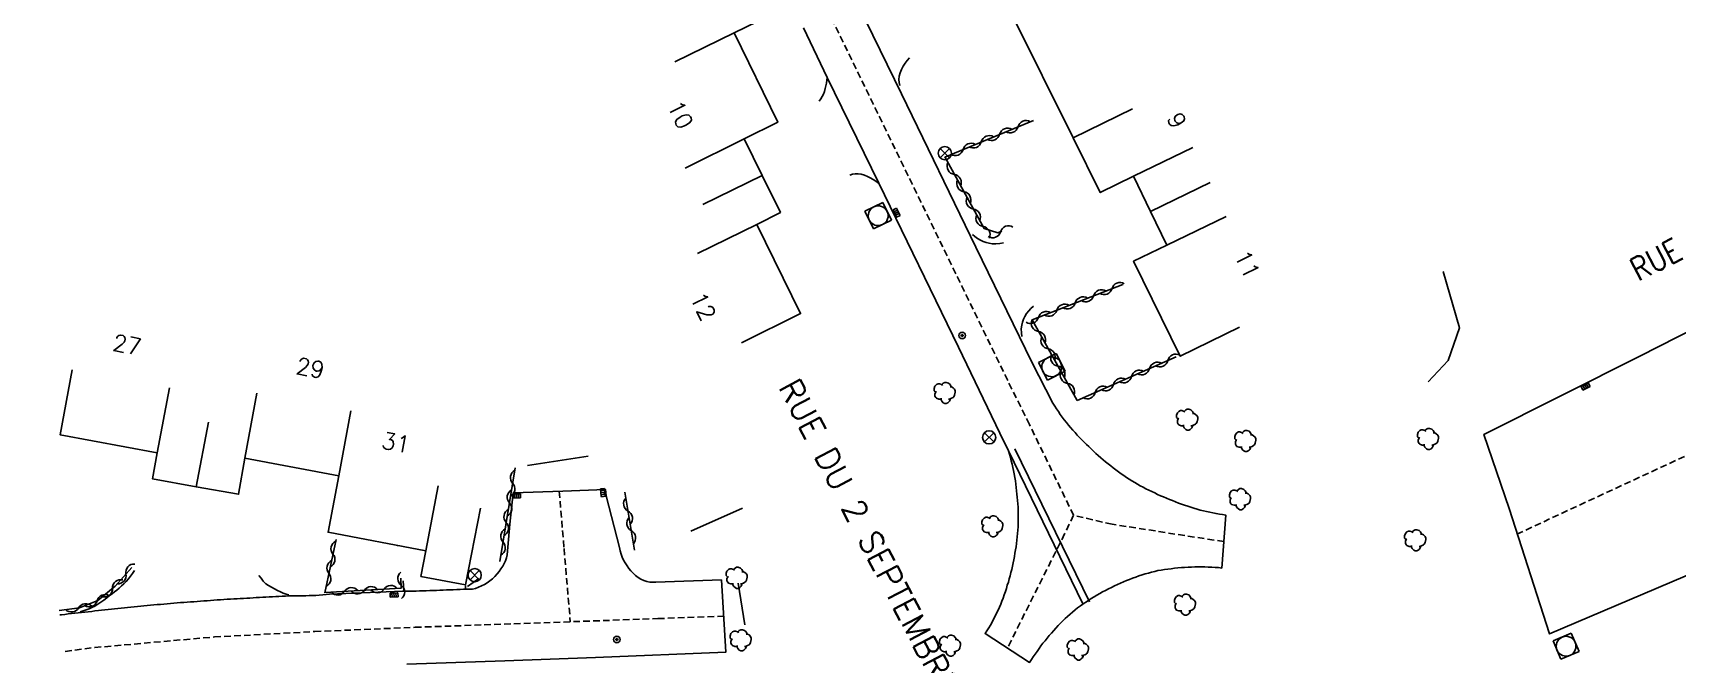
# Model space of a CAD drawing. Header units: millimetres. Extents: x 85015 to 85679, y 139485 to 139989.
# Drawn here: x 85455.8 to 85580.4, y 139659.8 to 139707.6 of the extents above; entities that cross this region are included whole.
import ezdxf
from ezdxf.enums import TextEntityAlignment as Align

# ---------------------------------------------------------------- set-up
doc = ezdxf.new("R2010")
doc.units = ezdxf.units.MM
doc.linetypes.add('DASHED', pattern=[0.75, 0.5, -0.25])
doc.layers.get('0').update_dxf_attribs({"linetype": 'CONTINUOUS'})
for name, color, linetype in [('w0001', 6, 'DASHED'), ('w0003', 5, 'CONTINUOUS'), ('w0008', 7, 'CONTINUOUS'), ('w0017', 7, 'CONTINUOUS'), ('w0100', 7, 'CONTINUOUS'), ('w0103', 1, 'CONTINUOUS'), ('w0300', 7, 'CONTINUOUS'), ('w0310', 3, 'CONTINUOUS'), ('w0312', 3, 'CONTINUOUS'), ('w0315', 3, 'CONTINUOUS'), ('w0400', 7, 'CONTINUOUS'), ('w0420', 7, 'CONTINUOUS'), ('w0469', 7, 'CONTINUOUS'), ('w0856', 7, 'CONTINUOUS'), ('w0989', 7, 'CONTINUOUS'), ('w0991', 7, 'CONTINUOUS'), ('w1102', 7, 'CONTINUOUS'), ('w1336', 3, 'CONTINUOUS')]:
    doc.layers.add(name, color=color, linetype=linetype)
doc.styles.get("Standard").update_dxf_attribs({"font": 'romans.shx', "width": 0.85})

# ---------------------------------------------------------------- blocks, each defined once
blk = doc.blocks.new('T856')
for p, q in [((-0.125, 0), (0.125, 0)), ((0, 0.125), (0, -0.125))]:
    blk.add_line(p, q)
blk.add_ellipse((0, 0), major_axis=(-0.177, 0.177), ratio=1, start_param=3.9269908, end_param=10.2101761)
blk = doc.blocks.new('T420')
for p, q in [((0.75, 0.75), (-0.75, 0.75)), ((-0.75, 0.75), (-0.75, -0.75)), ((0.75, 0.75), (0.75, -0.75)), ((0.75, -0.75), (-0.75, -0.75))]:
    blk.add_line(p, q)
blk.add_ellipse((0, 0), major_axis=(-0.53, 0.53), ratio=1, start_param=3.926991, end_param=10.210176)
blk = doc.blocks.new('T300')
for p, q in [((-0.8, 0.51), (-0.86, 0.34)), ((-0.86, 0.34), (-0.86, 0.17)), ((-0.86, 0.17), (-0.74, 0.06)), ((-0.69, 0.63), (-0.8, 0.51)), ((-0.8, -0.06), (-0.74, 0.06)), ((-0.74, 0.06), (-0.69, 0.11)), ((-0.57, 0.69), (-0.69, 0.63)), ((-0.46, 0.69), (-0.57, 0.69)), ((-0.29, 0.63), (-0.46, 0.69)), ((-0.29, 0.63), (-0.17, 0.74)), ((-0.23, 0.57), (-0.29, 0.63)), ((-0.17, 0.74), (-0.06, 0.8)), ((-0.06, 0.8), (0.06, 0.8)), ((0.06, 0.8), (0.23, 0.74)), ((0.23, 0.74), (0.34, 0.63)), ((0.34, 0.63), (0.4, 0.51)), ((0.46, 0.46), (0.34, 0.46)), ((0.4, 0.51), (0.4, 0.46)), ((0.57, 0.4), (0.46, 0.46)), ((0.57, 0.4), (0.69, 0.29)), ((0.69, 0.29), (0.74, 0.17)), ((0.74, 0.06), (0.69, -0.17)), ((0.74, 0.17), (0.74, 0.06)), ((-0.8, -0.17), (-0.8, -0.06)), ((-0.8, -0.23), (-0.8, -0.17)), ((-0.74, -0.34), (-0.8, -0.23)), ((-0.69, -0.4), (-0.74, -0.34)), ((-0.51, -0.46), (-0.69, -0.4)), ((-0.4, -0.46), (-0.51, -0.46)), ((-0.4, -0.46), (-0.34, -0.46)), ((-0.34, -0.46), (-0.34, -0.4)), ((-0.34, -0.51), (-0.34, -0.46)), ((-0.29, -0.63), (-0.34, -0.51)), ((-0.17, -0.74), (-0.29, -0.63)), ((-0.06, -0.8), (-0.17, -0.74)), ((0.06, -0.8), (-0.06, -0.8)), ((0.17, -0.74), (0.06, -0.8)), ((0.23, -0.69), (0.17, -0.74)), ((0.29, -0.46), (0.23, -0.46)), ((0.29, -0.63), (0.23, -0.69)), ((0.46, -0.4), (0.29, -0.46)), ((0.34, -0.51), (0.29, -0.63)), ((0.34, -0.51), (0.34, -0.46)), ((0.57, -0.34), (0.46, -0.4)), ((0.63, -0.29), (0.57, -0.34)), ((0.69, -0.17), (0.63, -0.29))]:
    blk.add_line(p, q)
blk = doc.blocks.new('T400')
for p, q in [((-0.15, 0.3), (0.15, 0.3)), ((-0.15, -0.25), (-0.15, 0.3)), ((-0.15, 0.15), (0.15, 0.15)), ((-0.15, 0), (0.15, 0)), ((0.15, 0.3), (0.15, -0.25)), ((-0.15, -0.15), (0.15, -0.15)), ((-0.15, -0.25), (-0.15, -0.3)), ((-0.15, -0.3), (0.15, -0.3)), ((0.15, -0.3), (0.15, -0.25))]:
    blk.add_line(p, q)
blk = doc.blocks.new('T469')
at = {"color": 0, "linetype": 'Continuous', "flags": 128}
for points in [[(-0.35, 0.35), (0.35, -0.35)], [(-0.35, -0.35), (0.35, 0.35)]]:
    blk.add_lwpolyline(points, dxfattribs=at)
at = {"color": 0, "linetype": 'Continuous'}
blk.add_circle((0, 0), 0.5, dxfattribs=at)
blk = doc.blocks.new('t310o')
at = {"color": 0, "linetype": 'Continuous'}
for centre, start, end in [((-0.5, 0.38), 216.8699, 323.1304), ((0.5, -0.37), 36.8699, 143.1303)]:
    blk.add_arc(centre, 0.625, start, end, dxfattribs=at)

msp = doc.modelspace()

# ---------------------------------------------------------------- linework, layer by layer
at = {"layer": 'w0001'}
for points in [[(85534.67, 139671.09), (85531.33, 139677.96), (85529.68, 139681.29), (85496.21, 139750.04), (85494, 139754.75), (85491.28, 139760.27), (85486.27, 139770.45), (85474.67, 139794.19), (85465.13, 139813.76), (85447.55, 139849.82), (85438.8, 139867.71), (85437.82, 139868.67), (85435.4, 139867.77), (85433.67, 139866.84), (85417.27, 139858.03), (85407.11, 139852.69), (85391.96, 139846.69)], [(85568.23, 139669.66), (85584.05, 139676.99), (85592.53, 139681.38), (85601.87, 139679.98), (85637.45, 139699.39), (85641.89, 139702.2), (85647.03, 139705.55)], [(85495.71, 139672.92), (85496.08, 139668.58), (85496.55, 139663.03)], [(85546.05, 139669.1), (85537.58, 139670.41), (85534.67, 139671.09), (85533.99, 139669.68), (85529.68, 139661.09)], [(85458.29, 139660.78), (85460.53, 139661.08), (85469.59, 139661.88), (85477.19, 139662.29), (85484.79, 139662.61), (85503.19, 139663.27), (85508.15, 139663.46)]]:
    msp.add_lwpolyline(points, dxfattribs=at)
at = {"layer": 'w0003'}
for points in [[(85529.75, 139675.96), (85535.38, 139664.39)], [(85530.23, 139676.12), (85535.87, 139664.55)]]:
    msp.add_lwpolyline(points, dxfattribs=at)
at = {"layer": 'w0008'}
for points in [[(85515.15, 139716.29), (85521.63, 139702.99), (85527.26, 139691.39), (85531.51, 139682.69), (85533.1, 139679.58), (85533.24, 139679.36), (85533.37, 139679.15), (85533.52, 139678.94), (85533.66, 139678.73), (85533.81, 139678.52), (85533.96, 139678.32), (85534.12, 139678.12), (85534.28, 139677.92), (85534.44, 139677.73), (85534.61, 139677.54), (85534.78, 139677.35), (85534.95, 139677.16), (85535.12, 139676.98), (85535.29, 139676.81), (85535.47, 139676.63), (85535.64, 139676.46), (85535.82, 139676.29), (85535.99, 139676.12), (85536.17, 139675.95), (85536.35, 139675.78), (85536.53, 139675.62), (85536.72, 139675.45), (85536.91, 139675.29), (85537.09, 139675.14), (85537.28, 139674.98), (85537.48, 139674.83), (85537.67, 139674.68), (85537.87, 139674.53), (85538.06, 139674.38), (85538.27, 139674.24), (85538.47, 139674.1), (85538.67, 139673.96), (85538.88, 139673.83), (85539.09, 139673.7), (85539.3, 139673.57), (85539.51, 139673.45), (85539.72, 139673.33), (85539.94, 139673.21), (85540.15, 139673.1), (85540.37, 139672.99), (85540.59, 139672.88), (85540.81, 139672.78), (85541.03, 139672.67), (85541.25, 139672.57), (85541.47, 139672.48), (85541.7, 139672.38), (85541.92, 139672.29), (85542.15, 139672.2), (85542.38, 139672.11), (85542.61, 139672.02), (85542.84, 139671.94), (85543.07, 139671.86), (85543.31, 139671.78), (85543.54, 139671.7), (85543.78, 139671.63), (85544.02, 139671.56), (85544.26, 139671.49), (85544.5, 139671.43), (85544.74, 139671.37), (85544.98, 139671.32), (85545.22, 139671.27), (85545.46, 139671.22), (85545.71, 139671.18), (85545.95, 139671.14), (85546.2, 139671.1), (85545.89, 139667.1), (85545.64, 139667.13), (85545.38, 139667.14), (85545.13, 139667.16), (85544.87, 139667.17), (85544.62, 139667.18), (85544.36, 139667.18), (85544.1, 139667.18), (85543.85, 139667.18), (85543.59, 139667.17), (85543.34, 139667.16), (85543.08, 139667.15), (85542.83, 139667.13), (85542.57, 139667.11), (85542.32, 139667.08), (85542.07, 139667.05), (85541.81, 139667.02), (85541.56, 139666.98), (85541.31, 139666.94), (85541.06, 139666.9), (85540.82, 139666.84), (85540.57, 139666.79), (85540.33, 139666.72), (85540.09, 139666.65), (85539.85, 139666.58), (85539.62, 139666.5), (85539.38, 139666.42), (85539.14, 139666.33), (85538.91, 139666.24), (85538.68, 139666.15), (85538.45, 139666.05), (85538.22, 139665.95), (85537.99, 139665.85), (85537.76, 139665.74), (85537.54, 139665.63), (85537.31, 139665.52), (85537.09, 139665.41), (85536.87, 139665.29), (85536.65, 139665.17), (85536.44, 139665.04), (85536.22, 139664.92), (85536.01, 139664.79), (85535.8, 139664.65), (85535.59, 139664.52), (85535.38, 139664.37), (85535.18, 139664.23), (85534.97, 139664.08), (85534.78, 139663.93), (85534.59, 139663.77), (85534.4, 139663.61), (85534.21, 139663.44), (85534.03, 139663.27), (85533.85, 139663.09), (85533.67, 139662.92), (85533.5, 139662.74), (85533.33, 139662.55), (85533.16, 139662.36), (85532.99, 139662.18), (85532.83, 139661.98), (85532.67, 139661.79), (85532.51, 139661.6), (85532.35, 139661.4), (85532.2, 139661.2), (85532.05, 139661), (85531.9, 139660.79), (85531.76, 139660.59), (85531.61, 139660.38), (85531.47, 139660.17), (85531.34, 139659.96), (85527.97, 139662.14), (85528.11, 139662.35), (85528.24, 139662.57), (85528.37, 139662.78), (85528.49, 139663), (85528.61, 139663.22), (85528.73, 139663.45), (85528.84, 139663.67), (85528.95, 139663.9), (85529.05, 139664.13), (85529.15, 139664.36), (85529.24, 139664.59), (85529.33, 139664.83), (85529.42, 139665.07), (85529.5, 139665.31), (85529.58, 139665.55), (85529.65, 139665.79), (85529.73, 139666.03), (85529.8, 139666.27), (85529.86, 139666.51), (85529.92, 139666.75), (85529.98, 139666.99), (85530.04, 139667.24), (85530.09, 139667.48), (85530.14, 139667.73), (85530.19, 139667.97), (85530.23, 139668.22), (85530.27, 139668.47), (85530.31, 139668.71), (85530.34, 139668.96), (85530.37, 139669.21), (85530.4, 139669.46), (85530.43, 139669.71), (85530.45, 139669.96), (85530.46, 139670.21), (85530.47, 139670.46), (85530.48, 139670.71), (85530.48, 139670.96), (85530.48, 139671.21), (85530.47, 139671.46), (85530.46, 139671.71), (85530.44, 139671.96), (85530.43, 139672.21), (85530.4, 139672.46), (85530.38, 139672.7), (85530.35, 139672.95), (85530.33, 139673.2), (85530.29, 139673.46), (85530.26, 139673.71), (85530.22, 139673.96), (85530.17, 139674.22), (85530.12, 139674.47), (85530.07, 139674.72), (85530.01, 139674.97), (85529.95, 139675.22), (85529.89, 139675.47), (85529.82, 139675.72), (85529.74, 139675.96), (85529.09, 139677.32), (85525.95, 139683.83), (85519.92, 139696.24), (85516.01, 139704.24), (85514.21, 139707.99)], [(85587.04, 139669.05), (85570.71, 139662.11), (85567.67, 139671.61), (85565.75, 139677.21), (85577.55, 139683.15), (85583.32, 139686.06)], [(85484.16, 139659.82), (85491.6, 139660.08), (85498.45, 139660.32), (85508.32, 139660.72), (85507.99, 139666.2), (85503.04, 139666.03), (85502.8, 139666.02), (85502.57, 139666.04), (85502.34, 139666.08), (85502.11, 139666.16), (85501.9, 139666.26), (85501.68, 139666.39), (85501.49, 139666.54), (85501.31, 139666.71), (85501.14, 139666.88), (85500.99, 139667.07), (85500.85, 139667.27), (85500.71, 139667.48), (85500.58, 139667.7), (85500.47, 139667.92), (85500.39, 139668.16), (85500.32, 139668.4), (85500.27, 139668.65), (85499.27, 139672.56), (85499.21, 139673.05), (85495.98, 139672.91), (85492.21, 139672.79), (85491.97, 139670.41), (85491.78, 139668.11), (85491.72, 139667.88), (85491.63, 139667.65), (85491.54, 139667.44), (85491.43, 139667.23), (85491.3, 139667.03), (85491.16, 139666.83), (85491, 139666.65), (85490.83, 139666.46), (85490.65, 139666.29), (85490.46, 139666.13), (85490.26, 139665.99), (85490.05, 139665.86), (85489.83, 139665.74), (85489.6, 139665.64), (85489.36, 139665.55)], [(85483.85, 139665.34), (85478.31, 139665.13), (85478.05, 139665.1), (85477.8, 139665.07), (85477.54, 139665.05), (85477.28, 139665.03), (85477.02, 139665.02), (85476.76, 139665.01), (85476.51, 139665), (85476.25, 139664.99), (85475.99, 139664.99), (85475.73, 139664.99), (85475.47, 139665), (85475.46, 139665), (85475.21, 139664.99), (85474.97, 139664.98), (85474.73, 139664.96), (85474.48, 139664.95), (85474.24, 139664.94), (85473.99, 139664.93), (85473.75, 139664.91), (85473.5, 139664.9), (85473.26, 139664.89), (85473.02, 139664.88), (85472.77, 139664.86), (85472.53, 139664.85), (85472.28, 139664.83), (85472.04, 139664.82), (85471.8, 139664.8), (85471.55, 139664.79), (85471.31, 139664.77), (85471.06, 139664.76), (85470.82, 139664.74), (85470.57, 139664.73), (85470.31, 139664.71), (85470.06, 139664.69), (85469.81, 139664.68), (85469.55, 139664.66), (85469.3, 139664.64), (85469.05, 139664.62), (85468.79, 139664.61), (85468.54, 139664.59), (85468.29, 139664.57), (85468.03, 139664.55), (85467.78, 139664.53), (85467.53, 139664.51), (85467.28, 139664.49), (85467.02, 139664.48), (85466.77, 139664.46), (85466.52, 139664.44), (85466.26, 139664.42), (85466.01, 139664.39), (85465.76, 139664.37), (85465.5, 139664.35), (85465.25, 139664.33), (85465, 139664.31), (85464.75, 139664.29), (85464.51, 139664.26), (85464.26, 139664.24), (85464.01, 139664.22), (85463.76, 139664.19), (85463.52, 139664.17), (85463.27, 139664.14), (85463.02, 139664.12), (85462.78, 139664.09), (85462.53, 139664.06), (85462.29, 139664.04), (85462.04, 139664.01), (85461.79, 139663.98), (85461.55, 139663.96), (85461.3, 139663.93), (85461.05, 139663.9), (85460.81, 139663.88), (85460.55, 139663.85), (85460.3, 139663.82), (85460.04, 139663.79), (85459.79, 139663.77), (85459.53, 139663.74), (85459.28, 139663.71), (85459.02, 139663.68), (85458.77, 139663.65), (85458.52, 139663.62), (85458.26, 139663.59), (85458.01, 139663.56), (85457.88, 139663.55)], [(85489.36, 139665.55), (85489.15, 139665.51), (85488.93, 139665.51), (85488.71, 139665.51), (85488.46, 139665.49), (85488.2, 139665.48), (85487.95, 139665.47), (85487.69, 139665.46), (85487.43, 139665.45), (85487.18, 139665.44), (85486.92, 139665.43), (85486.67, 139665.42), (85486.41, 139665.41), (85486.16, 139665.4), (85485.9, 139665.39), (85485.64, 139665.38), (85485.39, 139665.38), (85485.13, 139665.37), (85484.88, 139665.36), (85484.62, 139665.36), (85484.37, 139665.35), (85484.11, 139665.35), (85483.85, 139665.34)]]:
    msp.add_lwpolyline(points, dxfattribs=at)
at = {"layer": 'w0017'}
for points in [[(85521.51, 139703.62), (85521.46, 139703.85), (85521.44, 139704.09), (85521.46, 139704.33), (85521.53, 139704.59), (85521.64, 139704.84), (85521.77, 139705.08), (85521.9, 139705.31), (85522.06, 139705.52), (85522.23, 139705.73)], [(85516.01, 139704.23), (85515.99, 139704.02), (85515.95, 139703.81), (85515.91, 139703.6), (85515.86, 139703.39), (85515.8, 139703.18), (85515.72, 139702.98), (85515.63, 139702.79), (85515.52, 139702.61), (85515.39, 139702.44)], [(85517.72, 139696.85), (85517.93, 139696.91), (85518.14, 139696.95), (85518.35, 139696.95), (85518.59, 139696.91), (85518.82, 139696.84), (85519.05, 139696.75), (85519.27, 139696.64), (85519.48, 139696.52), (85519.68, 139696.39), (85519.88, 139696.24), (85519.95, 139696.21)], [(85529.36, 139691.72), (85529.07, 139691.66), (85528.79, 139691.64), (85528.5, 139691.65), (85528.27, 139691.69), (85528.05, 139691.74), (85527.83, 139691.82), (85527.62, 139691.92), (85527.4, 139692.04), (85527.2, 139692.19), (85527.02, 139692.36)], [(85530.76, 139684.63), (85530.72, 139684.91), (85530.71, 139685.2), (85530.74, 139685.48), (85530.79, 139685.71), (85530.87, 139685.94), (85530.98, 139686.15), (85531.11, 139686.36), (85531.27, 139686.56), (85531.44, 139686.74), (85531.63, 139686.91)], [(85463.54, 139666.91), (85463.4, 139666.69), (85463.24, 139666.49), (85463.08, 139666.28), (85462.9, 139666.09), (85462.73, 139665.9), (85462.56, 139665.74), (85462.39, 139665.58), (85462.21, 139665.43), (85462.03, 139665.29), (85461.85, 139665.15), (85461.66, 139665.01), (85461.44, 139664.84), (85461.23, 139664.67), (85461, 139664.51), (85460.77, 139664.36), (85460.53, 139664.22), (85460.32, 139664.11), (85460.1, 139664.02), (85459.88, 139663.93), (85459.65, 139663.86), (85459.42, 139663.79)], [(85475.24, 139665.06), (85475.02, 139665.13), (85474.81, 139665.2), (85474.6, 139665.29), (85474.37, 139665.4), (85474.14, 139665.52), (85473.92, 139665.64), (85473.7, 139665.77), (85473.49, 139665.91), (85473.3, 139666.1), (85473.13, 139666.33), (85472.96, 139666.54)], [(85483.93, 139665.34), (85483.88, 139666.12)], [(85488.62, 139665.55), (85488.6, 139665.76)]]:
    msp.add_lwpolyline(points, dxfattribs=at)
at = {"layer": 'w0100'}
for points in [[(85505.24, 139697.38), (85509.73, 139699.58), (85512.26, 139700.85), (85508.95, 139707.61), (85510.73, 139708.48), (85510.17, 139709.69), (85507.22, 139715.68), (85504.53, 139714.38), (85500.04, 139712.18)], [(85543.71, 139698.94), (85539.21, 139696.76), (85536.69, 139695.52), (85534.63, 139699.66), (85529.97, 139709.05), (85534.47, 139711.23)], [(85506.19, 139690.9), (85510.67, 139693.11), (85513.99, 139686.36), (85509.51, 139684.15)], [(85547.24, 139685.34), (85542.75, 139683.13), (85539.21, 139690.32), (85541.72, 139691.55), (85546.23, 139693.7)], [(85466.19, 139680.74), (85465.27, 139675.82), (85457.91, 139677.19), (85458.82, 139682.1)], [(85486.55, 139673.31), (85485.62, 139668.4), (85478.21, 139669.81), (85479.02, 139674.08), (85471.9, 139675.41), (85472.82, 139680.33)], [(85483.45, 139668.81), (85483.44, 139668.81)]]:
    msp.add_lwpolyline(points, dxfattribs=at)
at = {"layer": 'w0103'}
for points in [[(85509.73, 139699.58), (85511.08, 139696.82), (85512.47, 139694.02), (85510.67, 139693.11)], [(85541.72, 139691.55), (85540.5, 139694.09), (85539.21, 139696.76)], [(85471.9, 139675.41), (85471.43, 139672.68), (85468.22, 139673.24), (85464.91, 139673.85), (85465.27, 139675.82)], [(85489.74, 139671.63), (85488.62, 139665.82), (85485.24, 139666.46), (85485.62, 139668.4)]]:
    msp.add_lwpolyline(points, dxfattribs=at)
at = {"layer": 'w0310'}
for points in [[(85529.24, 139692.6), (85528.93, 139692.48), (85527.9, 139692.79), (85524.91, 139698.22)], [(85534.94, 139679.78), (85531.53, 139685.88), (85538.39, 139688.57)], [(85534.94, 139679.78), (85542.45, 139683.09)], [(85492.37, 139674.68), (85491.21, 139667.59)], [(85501.42, 139668.45), (85500.69, 139672.85)], [(85457.83, 139663.89), (85459.38, 139664.09), (85460.76, 139664.65), (85462.07, 139665.72), (85463.33, 139667.13)], [(85483.72, 139666.33), (85483.74, 139665.58), (85477.95, 139665.25)], [(85489.63, 139666.3), (85488.77, 139665.69)]]:
    msp.add_lwpolyline(points, dxfattribs=at)
at = {"layer": 'w0312'}
for points in [[(85561.52, 139681.19), (85563.03, 139682.81), (85563.89, 139685.28), (85562.65, 139689.55)], [(85509.76, 139662.8), (85509.26, 139665.96)]]:
    msp.add_lwpolyline(points, dxfattribs=at)
at = {"layer": 'w0315'}
for points in [[(85497.9, 139675.56), (85493.3, 139674.87)], [(85509.59, 139671.62), (85505.69, 139669.9)]]:
    msp.add_lwpolyline(points, dxfattribs=at)
at = {"layer": 'w1102'}
for points in [[(85508.95, 139707.61), (85504.46, 139705.41)], [(85534.63, 139699.66), (85539.13, 139701.85)], [(85511.08, 139696.82), (85506.6, 139694.61)], [(85540.5, 139694.09), (85545, 139696.28)], [(85479.02, 139674.08), (85479.94, 139679)], [(85468.22, 139673.24), (85469.14, 139678.15)]]:
    msp.add_lwpolyline(points, dxfattribs=at)
at = {"layer": 'w1336'}
for points in [[(85524.91, 139698.21), (85531.64, 139700.98)], [(85477.95, 139665.23), (85478.82, 139669.25)]]:
    msp.add_lwpolyline(points, dxfattribs=at)

# ---------------------------------------------------------------- block references
at = {"layer": 'w0300'}
for p in [(85524.97, 139680.35), (85543.33, 139678.33), (85547.73, 139676.71), (85561.57, 139676.87), (85547.33, 139672.31), (85528.58, 139670.25), (85560.6, 139669.2), (85509.21, 139666.36), (85543.16, 139664.32), (85509.52, 139661.63), (85525.37, 139661.22), (85535.05, 139660.93)]:
    msp.add_blockref('T300', p, dxfattribs=at)
at = {"layer": 'w0310'}
for p, rotation in [((85525.63, 139696.9), 118.887675308088), ((85526.36, 139695.59), 118.887675308088), ((85527.08, 139694.28), 118.887675308088), ((85527.81, 139692.96), 118.887675308088), ((85529.14, 139692.56), 200.9354034013633), ((85534.79, 139687.16), 21.44177263461999), ((85536.19, 139687.71), 21.44177263461999), ((85537.58, 139688.25), 21.44177263461999), ((85532, 139686.06), 21.44177263461999), ((85533.4, 139686.61), 21.44177263461999), ((85532.01, 139685.01), 119.2566847585124), ((85532.74, 139683.7), 119.2566847585124), ((85533.48, 139682.39), 119.2566847585124), ((85540.43, 139682.2), 23.81257755386467), ((85541.8, 139682.8), 23.81257755386467), ((85534.21, 139681.08), 119.2566847585124), ((85537.69, 139680.99), 23.81257755386467), ((85539.06, 139681.59), 23.81257755386467), ((85536.31, 139680.38), 23.81257755386467), ((85492.18, 139673.51), 260.6410044479415), ((85491.94, 139672.03), 260.6410044479415), ((85491.69, 139670.55), 260.6410044479415), ((85500.93, 139671.41), 99.35368641309242), ((85501.17, 139669.93), 99.35368641309242), ((85491.45, 139669.07), 260.6410044479415), ((85462.9, 139666.65), 48.33622284458392), ((85483.74, 139665.78), 271.5202533469655), ((85461.88, 139665.56), 39.33158311003947), ((85479.45, 139665.34), 183.2192210308849), ((85480.95, 139665.42), 183.2192210308849), ((85482.45, 139665.51), 183.2192210308849), ((85459.31, 139664.08), 7.195007572012331), ((85460.71, 139664.62), 22.01930824351969)]:
    msp.add_blockref('t310o', p, dxfattribs=dict(at, rotation=rotation))
at = {"layer": 'w0400'}
for p, rotation in [((85521.26, 139694), 25.95365302410176), ((85573.45, 139680.84), 116.7380951061183), ((85499.02, 139672.81), 6.681232482123598), ((85492.48, 139672.55), 91.79984805028133), ((85483.2, 139665.06), 92.24700914952453)]:
    msp.add_blockref('T400', p, dxfattribs=dict(at, rotation=rotation))
at = {"layer": 'w0420'}
for p, rotation in [((85519.87, 139693.77), 295.9536530241018), ((85533.01, 139682.33), 297.073996663473), ((85571.97, 139661.18), 23.03176012664617)]:
    msp.add_blockref('T420', p, dxfattribs=dict(at, rotation=rotation))
at = {"layer": 'w0469'}
for p in [(85524.92, 139698.5), (85528.27, 139676.99), (85489.31, 139666.56)]:
    msp.add_blockref('T469', p, dxfattribs=at)
at = {"layer": 'w0856'}
for p in [(85526.23, 139684.7), (85500.08, 139661.69)]:
    msp.add_blockref('T856', p, dxfattribs=at)
at = {"layer": 'w1336'}
for p, rotation in [((85529.07, 139699.93), 22.38083334430624), ((85530.46, 139700.5), 22.38083334430624), ((85526.3, 139698.78), 22.38083334430624), ((85527.68, 139699.36), 22.38083334430624), ((85478.58, 139668.16), 77.8390976538807), ((85478.27, 139666.7), 77.8390976538807)]:
    msp.add_blockref('t310o', p, dxfattribs=dict(at, rotation=rotation))

# ---------------------------------------------------------------- texts
at = {"layer": 'w0989', "width": 0.85}
msp.add_text('RUE DE PLONSK', height=1.75, rotation=27.3396, dxfattribs=at).set_placement((85577.42, 139688.77))
at = {"layer": 'w0989'}
msp.add_text('RUE DU 2 SEPTEMBRE 1944', height=1.75, rotation=297.5529, dxfattribs=at).set_placement((85513.05, 139681.22), align=Align.MIDDLE_LEFT)
at = {"layer": 'w0991'}
for s, rotation, p in [('10', 296.1083, (85504.32, 139701.15)), ('9', 296.3964, (85541.93, 139700.71)), ('11', 296.2314, (85547.26, 139689.82)), ('12', 296.2012, (85506.05, 139686.64)), ('27', 349.4962, (85462.87, 139683.39)), ('29', 349.4209, (85476.75, 139681.63)), ('31', 349.1784, (85483.23, 139675.98))]:
    msp.add_text(s, height=1.25, rotation=rotation, dxfattribs=at).set_placement(p, align=Align.CENTER)

doc.saveas('drawing.dxf')
